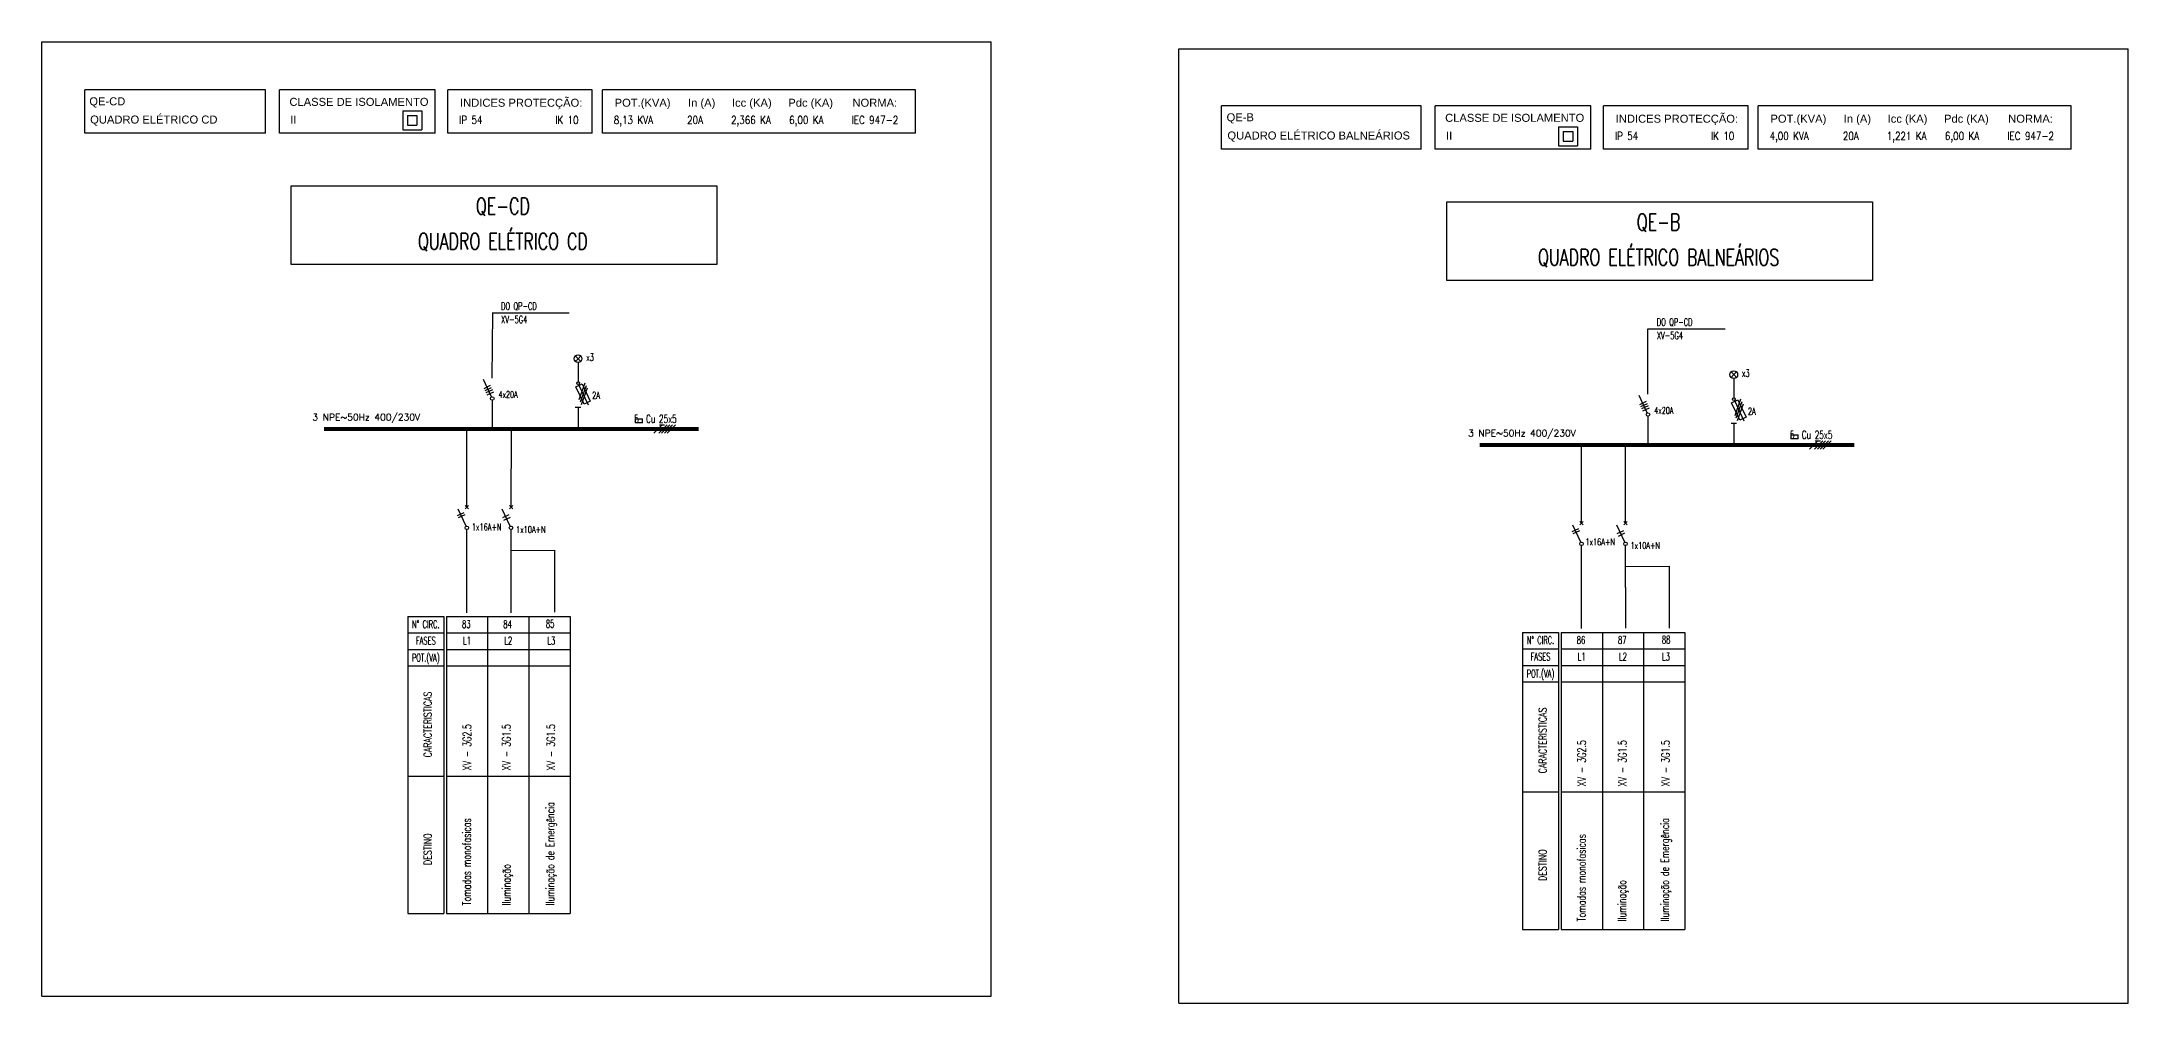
# Model space of a CAD drawing. Header units: millimetres. Extents: x -35961 to -35580, y 154458 to 154764.
# Drawn here: x -35732.7 to -35681.1, y 154457.7 to 154481.4 of the extents above; entities that cross this region are included whole.
import ezdxf
from ezdxf.enums import TextEntityAlignment as Align

# ---------------------------------------------------------------- set-up
doc = ezdxf.new("R2010")
doc.units = ezdxf.units.MM
doc.header["$MEASUREMENT"] = 0
doc.layers.add('ELÉCTRICO', color=255, linetype='Continuous')
doc.layers.add('SIMBOLOGIA', color=255, linetype='Continuous')
doc.styles.add('ARIAL', font='arial.ttf')
doc.styles.add('ROMANS', font='romans')
doc.styles.add('SIMPLEX', font='SIMPLEX')

msp = doc.modelspace()

# ---------------------------------------------------------------- linework, layer by layer
at = {"layer": 'ELÉCTRICO', "linetype": 'Continuous', "ltscale": 0.03}
for p, q in [((-35732.74, 154481.449), (-35709.243, 154481.449)), ((-35704.601, 154481.273), (-35681.104, 154481.273)), ((-35693.546, 154467.945), (-35693.546, 154466.931)), ((-35732.74, 154457.826), (-35709.243, 154457.826)), ((-35704.601, 154457.65), (-35681.104, 154457.65))]:
    msp.add_line(p, q, dxfattribs=at)
at = {"layer": 'SIMBOLOGIA', "linetype": 'Continuous', "ltscale": 0.03}
for p, q in [((-35732.74, 154457.826), (-35732.74, 154481.449)), ((-35709.243, 154457.826), (-35709.243, 154481.449)), ((-35704.601, 154457.65), (-35704.601, 154481.273)), ((-35681.104, 154457.65), (-35681.104, 154481.273)), ((-35721.126, 154468.34), (-35721.126, 154469.375)), ((-35721.126, 154468.858), (-35720.051, 154468.866)), ((-35720.051, 154468.866), (-35720.051, 154467.327)), ((-35693.546, 154467.945), (-35693.546, 154468.979)), ((-35693.546, 154468.462), (-35692.465, 154468.47)), ((-35692.465, 154468.47), (-35692.465, 154466.931))]:
    msp.add_line(p, q, dxfattribs=at)
at = {"layer": 'SIMBOLOGIA', "color": 8}
for p, q in [((-35731.672, 154479.186), (-35731.672, 154480.257)), ((-35727.2, 154480.257), (-35731.672, 154480.257)), ((-35727.2, 154479.186), (-35727.2, 154480.257)), ((-35726.859, 154479.186), (-35726.859, 154480.257)), ((-35723.003, 154480.257), (-35726.859, 154480.257)), ((-35723.003, 154479.186), (-35723.003, 154480.257)), ((-35722.693, 154479.186), (-35722.693, 154480.257)), ((-35719.114, 154480.257), (-35722.693, 154480.257)), ((-35719.114, 154479.186), (-35719.114, 154480.257)), ((-35718.866, 154479.186), (-35718.866, 154480.257)), ((-35711.12, 154480.257), (-35718.866, 154480.257)), ((-35711.12, 154479.186), (-35711.12, 154480.257)), ((-35703.541, 154478.791), (-35703.541, 154479.862)), ((-35698.599, 154479.862), (-35703.541, 154479.862)), ((-35698.599, 154478.791), (-35698.599, 154479.862)), ((-35698.258, 154478.791), (-35698.258, 154479.862)), ((-35694.402, 154479.862), (-35698.258, 154479.862)), ((-35694.402, 154478.791), (-35694.402, 154479.862)), ((-35694.092, 154478.791), (-35694.092, 154479.862)), ((-35690.513, 154479.862), (-35694.092, 154479.862)), ((-35690.513, 154478.791), (-35690.513, 154479.862)), ((-35690.264, 154478.791), (-35690.264, 154479.862)), ((-35682.519, 154479.862), (-35690.264, 154479.862)), ((-35682.519, 154478.791), (-35682.519, 154479.862)), ((-35727.2, 154479.186), (-35731.672, 154479.186)), ((-35723.003, 154479.186), (-35726.859, 154479.186)), ((-35719.114, 154479.186), (-35722.693, 154479.186)), ((-35711.12, 154479.186), (-35718.866, 154479.186)), ((-35698.599, 154478.791), (-35703.541, 154478.791)), ((-35694.402, 154478.791), (-35698.258, 154478.791)), ((-35690.513, 154478.791), (-35694.092, 154478.791)), ((-35682.519, 154478.791), (-35690.264, 154478.791))]:
    msp.add_line(p, q, dxfattribs=at)
at = {"layer": 'SIMBOLOGIA'}
for p, q in [((-35723.804, 154479.738), (-35723.337, 154479.738)), ((-35723.804, 154479.738), (-35723.804, 154479.271)), ((-35723.687, 154479.621), (-35723.687, 154479.388)), ((-35723.687, 154479.621), (-35723.453, 154479.621)), ((-35723.453, 154479.621), (-35723.453, 154479.388)), ((-35723.337, 154479.738), (-35723.337, 154479.271)), ((-35723.804, 154479.271), (-35723.337, 154479.271)), ((-35723.687, 154479.388), (-35723.453, 154479.388)), ((-35695.203, 154479.343), (-35694.736, 154479.343)), ((-35695.203, 154479.343), (-35695.203, 154478.876)), ((-35695.086, 154479.226), (-35695.086, 154478.992)), ((-35695.086, 154479.226), (-35694.852, 154479.226)), ((-35695.086, 154478.992), (-35694.852, 154478.992)), ((-35694.852, 154479.226), (-35694.852, 154478.992)), ((-35694.736, 154479.343), (-35694.736, 154478.876)), ((-35695.203, 154478.876), (-35694.736, 154478.876)), ((-35721.594, 154474.736), (-35719.684, 154474.736)), ((-35721.591, 154473.125), (-35721.58, 154474.736)), ((-35692.993, 154474.341), (-35691.082, 154474.341)), ((-35692.99, 154472.73), (-35692.99, 154474.341)), ((-35719.467, 154473.604), (-35719.544, 154473.681)), ((-35719.467, 154473.604), (-35719.544, 154473.527)), ((-35719.467, 154473.604), (-35719.39, 154473.681)), ((-35719.467, 154473.604), (-35719.39, 154473.527)), ((-35719.467, 154473.509), (-35719.467, 154473.032)), ((-35690.866, 154473.209), (-35690.943, 154473.286)), ((-35690.866, 154473.209), (-35690.789, 154473.286)), ((-35721.609, 154472.659), (-35721.809, 154473.088)), ((-35721.639, 154472.937), (-35721.801, 154472.861)), ((-35721.614, 154472.883), (-35721.776, 154472.807)), ((-35721.587, 154472.83), (-35721.749, 154472.755)), ((-35721.562, 154472.776), (-35721.724, 154472.701)), ((-35719.52, 154472.91), (-35719.366, 154472.982)), ((-35719.318, 154472.478), (-35719.52, 154472.91)), ((-35719.453, 154472.967), (-35719.217, 154472.462)), ((-35719.297, 154472.996), (-35719.445, 154472.589)), ((-35719.268, 154472.933), (-35719.416, 154472.526)), ((-35719.239, 154472.872), (-35719.387, 154472.465)), ((-35719.366, 154472.982), (-35719.164, 154472.55)), ((-35690.866, 154473.209), (-35690.943, 154473.132)), ((-35690.866, 154473.209), (-35690.789, 154473.132)), ((-35690.866, 154473.113), (-35690.866, 154472.637)), ((-35721.591, 154472.574), (-35721.591, 154471.896)), ((-35719.535, 154472.406), (-35719.399, 154472.406)), ((-35719.467, 154472.406), (-35719.467, 154471.896)), ((-35719.164, 154472.55), (-35719.318, 154472.478)), ((-35693.008, 154472.264), (-35693.208, 154472.693)), ((-35693.038, 154472.542), (-35693.2, 154472.466)), ((-35693.013, 154472.488), (-35693.174, 154472.412)), ((-35692.986, 154472.435), (-35693.148, 154472.36)), ((-35692.961, 154472.381), (-35693.123, 154472.306)), ((-35690.919, 154472.515), (-35690.765, 154472.587)), ((-35690.717, 154472.083), (-35690.919, 154472.515)), ((-35690.852, 154472.572), (-35690.616, 154472.067)), ((-35690.696, 154472.601), (-35690.844, 154472.193)), ((-35690.667, 154472.538), (-35690.815, 154472.131)), ((-35690.638, 154472.477), (-35690.786, 154472.07)), ((-35690.765, 154472.587), (-35690.563, 154472.155)), ((-35716.484, 154471.896), (-35725.75, 154471.896)), ((-35716.484, 154471.862), (-35725.75, 154471.862)), ((-35716.484, 154471.828), (-35725.75, 154471.828)), ((-35722.22, 154469.935), (-35722.22, 154471.828)), ((-35721.126, 154469.935), (-35721.117, 154471.828)), ((-35718.052, 154472.118), (-35717.875, 154472.118)), ((-35718.052, 154472.118), (-35718.052, 154472.013)), ((-35717.875, 154472.013), (-35718.052, 154472.013)), ((-35717.875, 154472.013), (-35717.875, 154472.118)), ((-35717.594, 154471.76), (-35717.389, 154471.964)), ((-35717.467, 154471.76), (-35717.263, 154471.964)), ((-35717.455, 154471.964), (-35717.324, 154471.964)), ((-35717.399, 154471.76), (-35717.195, 154471.964)), ((-35717.331, 154471.76), (-35717.127, 154471.964)), ((-35717.263, 154471.76), (-35717.059, 154471.964)), ((-35692.989, 154472.179), (-35692.989, 154471.5)), ((-35690.934, 154472.011), (-35690.798, 154472.011)), ((-35690.866, 154472.011), (-35690.866, 154471.5)), ((-35690.563, 154472.155), (-35690.717, 154472.083)), ((-35689.451, 154471.723), (-35689.274, 154471.723)), ((-35689.451, 154471.723), (-35689.451, 154471.618)), ((-35689.274, 154471.618), (-35689.274, 154471.723)), ((-35687.883, 154471.5), (-35697.149, 154471.5)), ((-35687.883, 154471.466), (-35697.149, 154471.466)), ((-35687.883, 154471.432), (-35697.149, 154471.432)), ((-35694.635, 154469.54), (-35694.635, 154471.432)), ((-35693.546, 154469.54), (-35693.546, 154471.432)), ((-35689.274, 154471.618), (-35689.451, 154471.618)), ((-35688.993, 154471.364), (-35688.788, 154471.569)), ((-35688.866, 154471.364), (-35688.662, 154471.569)), ((-35688.854, 154471.569), (-35688.723, 154471.569)), ((-35688.798, 154471.364), (-35688.594, 154471.569)), ((-35688.73, 154471.364), (-35688.526, 154471.569)), ((-35688.662, 154471.364), (-35688.457, 154471.569)), ((-35722.297, 154469.789), (-35722.456, 154469.715)), ((-35722.238, 154469.459), (-35722.436, 154469.882)), ((-35722.271, 154469.738), (-35722.431, 154469.664)), ((-35722.178, 154469.888), (-35722.261, 154469.972)), ((-35722.261, 154469.888), (-35722.178, 154469.972)), ((-35721.144, 154469.459), (-35721.342, 154469.882)), ((-35721.177, 154469.738), (-35721.337, 154469.664)), ((-35721.149, 154469.677), (-35721.309, 154469.602)), ((-35721.084, 154469.888), (-35721.167, 154469.972)), ((-35721.167, 154469.888), (-35721.084, 154469.972)), ((-35722.22, 154467.318), (-35722.22, 154469.375)), ((-35694.712, 154469.394), (-35694.871, 154469.32)), ((-35694.653, 154469.063), (-35694.851, 154469.487)), ((-35694.686, 154469.343), (-35694.846, 154469.269)), ((-35694.593, 154469.493), (-35694.676, 154469.576)), ((-35694.676, 154469.493), (-35694.593, 154469.576)), ((-35693.564, 154469.063), (-35693.762, 154469.487)), ((-35693.598, 154469.343), (-35693.757, 154469.269)), ((-35693.569, 154469.282), (-35693.729, 154469.207)), ((-35693.504, 154469.493), (-35693.587, 154469.576)), ((-35693.587, 154469.493), (-35693.504, 154469.576)), ((-35694.635, 154466.923), (-35694.635, 154468.979)), ((-35721.126, 154467.318), (-35721.126, 154468.34))]:
    msp.add_line(p, q, dxfattribs=at)
at = {"layer": 'SIMBOLOGIA', "linetype": 'Continuous'}
for p, q in [((-35723.679, 154467.224), (-35723.679, 154459.872)), ((-35723.679, 154467.224), (-35722.79, 154467.224)), ((-35722.79, 154467.224), (-35722.79, 154459.872)), ((-35722.726, 154467.224), (-35720.684, 154467.224)), ((-35722.726, 154467.224), (-35722.726, 154459.872)), ((-35721.705, 154467.224), (-35721.705, 154459.872)), ((-35720.684, 154467.224), (-35720.684, 154459.872)), ((-35720.684, 154467.224), (-35719.663, 154467.224)), ((-35719.663, 154467.224), (-35719.663, 154459.872)), ((-35723.679, 154466.815), (-35722.79, 154466.815)), ((-35722.726, 154466.815), (-35720.684, 154466.815)), ((-35720.684, 154466.815), (-35719.663, 154466.815)), ((-35696.092, 154466.829), (-35696.092, 154459.476)), ((-35696.092, 154466.829), (-35695.203, 154466.829)), ((-35695.203, 154466.829), (-35695.203, 154459.476)), ((-35695.14, 154466.829), (-35693.098, 154466.829)), ((-35695.14, 154466.829), (-35695.14, 154459.476)), ((-35694.119, 154466.829), (-35694.119, 154459.476)), ((-35693.098, 154466.829), (-35693.098, 154459.476)), ((-35693.098, 154466.829), (-35692.076, 154466.829)), ((-35692.076, 154466.829), (-35692.076, 154459.476)), ((-35723.679, 154466.407), (-35722.79, 154466.407)), ((-35722.726, 154466.407), (-35720.684, 154466.407)), ((-35720.684, 154466.407), (-35719.663, 154466.407)), ((-35696.092, 154466.42), (-35695.203, 154466.42)), ((-35695.14, 154466.42), (-35693.098, 154466.42)), ((-35693.098, 154466.42), (-35692.076, 154466.42)), ((-35723.679, 154465.999), (-35722.79, 154465.999)), ((-35722.726, 154465.999), (-35720.684, 154465.999)), ((-35720.684, 154465.999), (-35719.663, 154465.999)), ((-35696.092, 154466.012), (-35695.203, 154466.012)), ((-35696.092, 154465.603), (-35695.203, 154465.603)), ((-35695.14, 154466.012), (-35693.098, 154466.012)), ((-35695.14, 154465.603), (-35693.098, 154465.603)), ((-35693.098, 154466.012), (-35692.076, 154466.012)), ((-35693.098, 154465.603), (-35692.076, 154465.603)), ((-35723.679, 154463.275), (-35722.79, 154463.275)), ((-35722.726, 154463.275), (-35720.684, 154463.275)), ((-35720.684, 154463.275), (-35719.663, 154463.275)), ((-35696.092, 154462.88), (-35695.203, 154462.88)), ((-35695.14, 154462.88), (-35693.098, 154462.88)), ((-35693.098, 154462.88), (-35692.076, 154462.88)), ((-35723.679, 154459.872), (-35722.79, 154459.872)), ((-35722.726, 154459.872), (-35720.684, 154459.872)), ((-35720.684, 154459.872), (-35719.663, 154459.872)), ((-35696.092, 154459.476), (-35695.203, 154459.476)), ((-35695.14, 154459.476), (-35693.098, 154459.476)), ((-35693.098, 154459.476), (-35692.076, 154459.476))]:
    msp.add_line(p, q, dxfattribs=at)
at = {"layer": 'SIMBOLOGIA'}
for points in [[(-35726.57, 154477.881), (-35716.031, 154477.881), (-35716.031, 154475.936), (-35726.57, 154475.936)], [(-35697.969, 154477.486), (-35687.43, 154477.486), (-35687.43, 154475.541), (-35697.969, 154475.541)]]:
    msp.add_lwpolyline(points, close=True, dxfattribs=at)
for centre, radius in [((-35719.467, 154473.604), 0.0953), ((-35690.866, 154473.209), 0.0953), ((-35719.467, 154472.998), 0.034), ((-35721.591, 154472.619), 0.0447), ((-35692.989, 154472.223), 0.0447), ((-35690.866, 154472.603), 0.034), ((-35722.22, 154469.419), 0.0441), ((-35721.126, 154469.419), 0.0441), ((-35694.635, 154469.023), 0.0441), ((-35693.546, 154469.023), 0.0441)]:
    msp.add_circle(centre, radius, dxfattribs=at)

# ---------------------------------------------------------------- texts
at = {"layer": 'SIMBOLOGIA', "style": 'ARIAL'}
for s, p in [('QE-CD', (-35731.562, 154479.875)), ('CLASSE DE ISOLAMENTO', (-35726.61, 154479.862)), ('INDICES PROTECÇÃO:', (-35722.388, 154479.84)), ('POT.(KVA)', (-35718.561, 154479.84)), ('In (A)', (-35716.746, 154479.84)), ('Icc (KA)', (-35715.659, 154479.84)), ('Pdc (KA)', (-35714.264, 154479.84)), ('NORMA:', (-35712.676, 154479.84)), ('QUADRO ELÉTRICO CD', (-35731.541, 154479.424)), ('II', (-35726.589, 154479.424)), ('QE-B', (-35703.418, 154479.48)), ('CLASSE DE ISOLAMENTO', (-35698.009, 154479.467)), ('INDICES PROTECÇÃO:', (-35693.787, 154479.445)), ('POT.(KVA)', (-35689.959, 154479.445)), ('In (A)', (-35688.145, 154479.445)), ('Icc (KA)', (-35687.058, 154479.445)), ('Pdc (KA)', (-35685.663, 154479.445)), ('NORMA:', (-35684.075, 154479.445)), ('QUADRO ELÉTRICO BALNEÁRIOS', (-35703.397, 154479.029)), ('II', (-35697.988, 154479.029))]:
    msp.add_text(s, height=0.198, dxfattribs=at).set_placement(p)
at = {"layer": 'SIMBOLOGIA', "color": 7, "style": 'ROMANS', "width": 0.8}
for s, p in [('IP 54', (-35722.409, 154479.414)), ('IK 10', (-35720.031, 154479.414)), ('8,13 KVA', (-35718.582, 154479.414)), ('20A', (-35716.768, 154479.414)), ('2,366 KA', (-35715.681, 154479.414)), ('6,00 KA', (-35714.242, 154479.414)), ('IEC 947-2', (-35712.697, 154479.414)), ('IP 54', (-35693.808, 154479.018)), ('IK 10', (-35691.43, 154479.018)), ('4,00 KVA', (-35689.981, 154479.018)), ('20A', (-35688.167, 154479.018)), ('1,221 KA', (-35687.08, 154479.018)), ('6,00 KA', (-35685.641, 154479.018)), ('IEC 947-2', (-35684.096, 154479.018))]:
    msp.add_text(s, height=0.198, dxfattribs=at).set_placement(p)
at = {"layer": 'SIMBOLOGIA', "style": 'SIMPLEX', "width": 0.7}
for s, height, p in [('QE-CD', 0.4085, (-35721.328, 154477.176)), ('QE-B', 0.4085, (-35692.727, 154476.78)), ('QUADRO ELÉTRICO CD', 0.40846, (-35721.328, 154476.304)), ('QUADRO ELÉTRICO BALNEÁRIOS', 0.40846, (-35692.727, 154475.909))]:
    msp.add_text(s, height=height, dxfattribs=at).set_placement(p, align=Align.CENTER)
at = {"layer": 'SIMBOLOGIA', "style": 'SIMPLEX', "width": 0.65}
for s, height, p in [('DO QP-CD', 0.177, (-35721.372, 154474.816)), ('XV-5G4', 0.177, (-35721.372, 154474.486)), ('DO QP-CD', 0.177, (-35692.771, 154474.421)), ('XV-5G4', 0.177, (-35692.771, 154474.09)), ('x3', 0.177, (-35719.269, 154473.552)), ('x3', 0.177, (-35690.668, 154473.157)), ('4x20A', 0.1702, (-35721.435, 154472.633)), ('2A', 0.177, (-35719.119, 154472.607)), ('4x20A', 0.1702, (-35692.834, 154472.238)), ('2A', 0.177, (-35690.518, 154472.211))]:
    msp.add_text(s, height=height, dxfattribs=at).set_placement(p)
at = {"layer": 'SIMBOLOGIA', "color": 7, "style": 'ROMANS'}
for p in [(-35726.042, 154472.074), (-35697.441, 154471.679)]:
    msp.add_text('3 NPE~50Hz 400/230V', height=0.165, dxfattribs=at).set_placement(p)
at = {"layer": 'SIMBOLOGIA', "style": 'SIMPLEX', "width": 0.65}
for p in [(-35717.027, 154472.013), (-35688.426, 154471.618)]:
    msp.add_text('5  Cu 25x5', height=0.2042, dxfattribs=at).set_placement(p, align=Align.RIGHT)
at = {"layer": 'SIMBOLOGIA', "style": 'SIMPLEX', "width": 0.6}
for s, p in [('1x16A+N', (-35722.094, 154469.521)), ('1x10A+N', (-35721.002, 154469.462)), ('1x16A+N', (-35694.538, 154469.155)), ('1x10A+N', (-35693.422, 154469.066))]:
    msp.add_text(s, height=0.1702, dxfattribs=at).set_placement(p, align=Align.TOP_LEFT)
at = {"layer": 'SIMBOLOGIA', "style": 'SIMPLEX'}
for s, width, p in [('N%%D CIRC.', 0.6, (-35723.234, 154467.033)), ('83', 0.65, (-35722.233, 154467.033)), ('84', 0.65, (-35721.212, 154467.033)), ('85', 0.65, (-35720.159, 154467.042)), ('FASES', 0.6, (-35723.234, 154466.625)), ('L1', 0.65, (-35722.216, 154466.625)), ('L2', 0.65, (-35721.195, 154466.625)), ('L3', 0.65, (-35720.131, 154466.625)), ('N%%D CIRC.', 0.6, (-35695.648, 154466.638)), ('86', 0.65, (-35694.647, 154466.638)), ('87', 0.65, (-35693.625, 154466.638)), ('88', 0.65, (-35692.541, 154466.648)), ('POT.(VA)', 0.6, (-35723.234, 154466.189)), ('FASES', 0.6, (-35695.648, 154466.23)), ('L1', 0.65, (-35694.63, 154466.23)), ('L2', 0.65, (-35693.608, 154466.23)), ('L3', 0.65, (-35692.545, 154466.23)), ('POT.(VA)', 0.6, (-35695.648, 154465.794))]:
    msp.add_text(s, height=0.1905, dxfattribs=dict(at, width=width)).set_placement(p, align=Align.MIDDLE)
at = {"layer": 'SIMBOLOGIA', "style": 'SIMPLEX', "width": 0.75}
for s, height, p in [('CARACTERISTICAS', 0.19049, (-35723.186, 154464.55)), ('CARACTERISTICAS', 0.19049, (-35695.599, 154464.155)), ('DESTINO', 0.1905, (-35723.186, 154461.464)), ('DESTINO', 0.1905, (-35695.599, 154461.069))]:
    msp.add_text(s, height=height, rotation=90, dxfattribs=at).set_placement(p, align=Align.MIDDLE)
at = {"layer": 'SIMBOLOGIA', "style": 'SIMPLEX', "width": 0.7}
for s, height, p in [('XV - 3G2.5', 0.2042, (-35722.113, 154463.412)), ('XV - 3G1.5', 0.2042, (-35721.14, 154463.412)), ('XV - 3G1.5', 0.2042, (-35720.039, 154463.412)), ('XV - 3G2.5', 0.2042, (-35694.527, 154463.016)), ('XV - 3G1.5', 0.2042, (-35693.522, 154463.016)), ('XV - 3G1.5', 0.2042, (-35692.453, 154463.016)), ('Iluminação de Emergência', 0.20423, (-35720.057, 154460.072)), ('Tomadas monofasicas', 0.20423, (-35722.121, 154460.072)), ('Iluminação de Emergência', 0.20423, (-35692.471, 154459.677)), ('Tomadas monofasicas', 0.20423, (-35694.535, 154459.677)), ('Iluminação', 0.2042, (-35721.14, 154460.072)), ('Iluminação', 0.2042, (-35693.533, 154459.677))]:
    msp.add_text(s, height=height, rotation=90, dxfattribs=at).set_placement(p)

doc.saveas('drawing.dxf')
